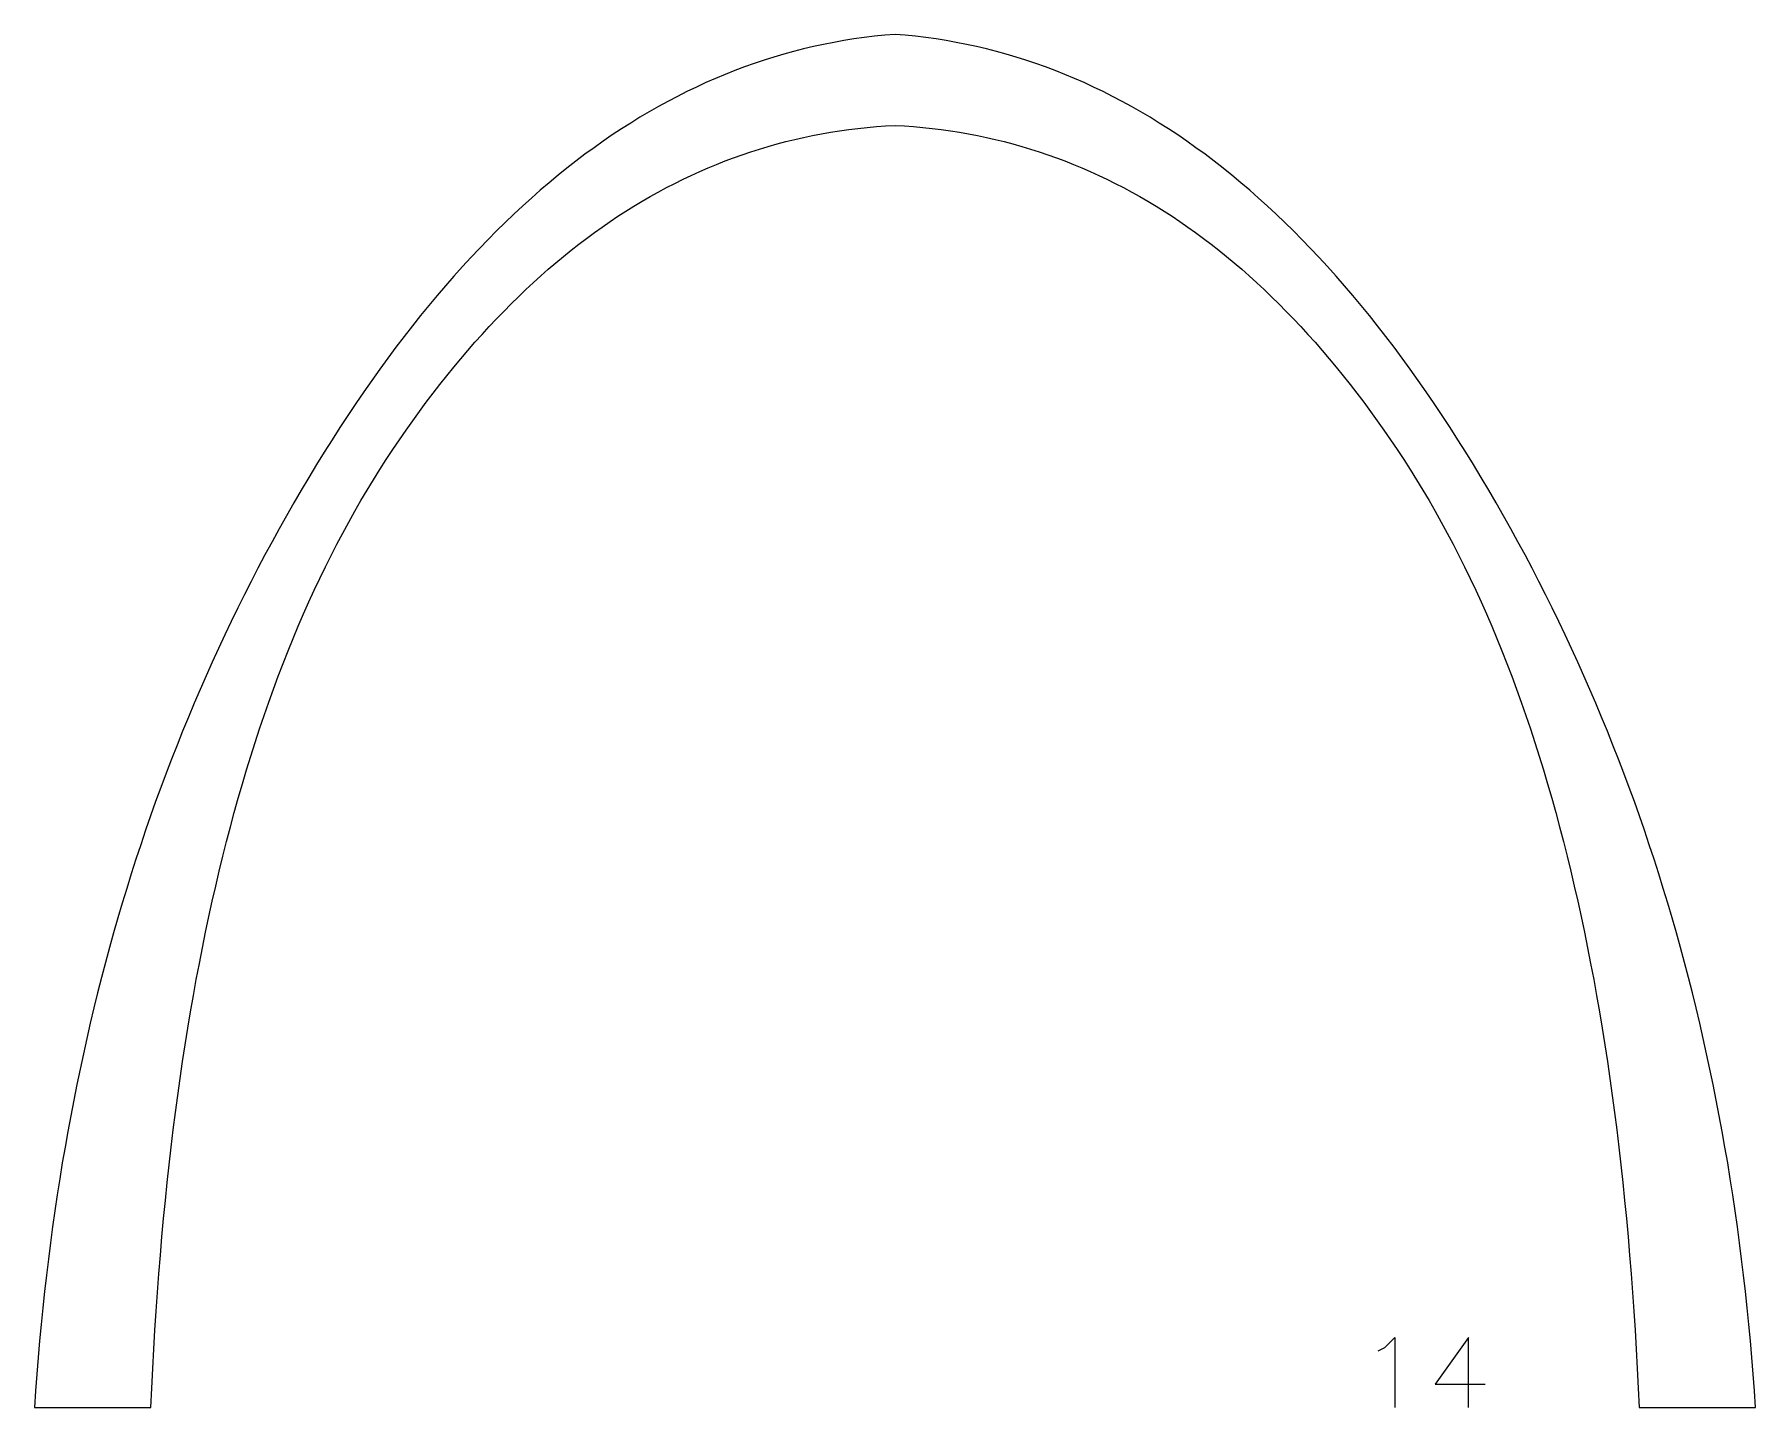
# Model space of a CAD drawing. Extents: x 0 to 8043, y -128 to 1090.
# Drawn here: x 1542 to 1748.9, y 3.8 to 168.9 of the extents above; entities that cross this region are included whole.
import ezdxf

# ---------------------------------------------------------------- set-up
doc = ezdxf.new("R2010")
doc.units = 0
doc.header["$MEASUREMENT"] = 0
doc.layers.get('0').update_dxf_attribs({"linetype": 'CONTINUOUS', "lineweight": 9})

msp = doc.modelspace()

# ---------------------------------------------------------------- linework, layer by layer
msp.add_lwpolyline([(1555.99955, 3.80613), (1556.10345, 6.15991), (1556.21808, 8.49551), (1556.34345, 10.81293), (1556.47954, 13.11217), (1556.62637, 15.39324), (1556.78393, 17.65613), (1556.95222, 19.90084), (1557.13124, 22.12737), (1557.32099, 24.33573), (1557.52147, 26.52591), (1557.73269, 28.69791), (1557.95464, 30.85174), (1558.18732, 32.98739), (1558.43073, 35.10486), (1558.68487, 37.20416), (1558.94974, 39.28527), (1559.22535, 41.34821), (1559.51169, 43.39298), (1559.80876, 45.41956), (1560.11656, 47.42797), (1560.43509, 49.4182), (1560.76435, 51.39026), (1561.10435, 53.34413), (1561.45507, 55.27983), (1561.81653, 57.19736), (1562.18872, 59.0967), (1562.57164, 60.97787), (1562.96529, 62.84086), (1563.36968, 64.68568), (1563.7848, 66.51231), (1564.21064, 68.32077), (1564.64722, 70.11106), (1565.09453, 71.88316), (1565.55258, 73.63709), (1566.02135, 75.37284), (1566.50086, 77.09041), (1566.99109, 78.78981), (1567.49206, 80.47103), (1568.00376, 82.13407), (1568.5262, 83.77894), (1569.05936, 85.40563), (1569.60325, 87.01414), (1570.15788, 88.60447), (1570.72324, 90.17663), (1571.29933, 91.73061), (1571.88615, 93.26641), (1572.4837, 94.78403), (1573.09199, 96.28348), (1573.71101, 97.76475), (1574.34075, 99.22784), (1574.98123, 100.67276), (1575.63245, 102.0995), (1576.29439, 103.50806), (1576.96706, 104.89844), (1577.65047, 106.27065), (1578.34461, 107.62468), (1579.04948, 108.96053), (1579.76508, 110.27821), (1580.49141, 111.57771), (1581.22847, 112.85903), (1581.97627, 114.12217), (1582.7348, 115.36714), (1583.50405, 116.59393), (1584.28404, 117.80254), (1585.07206, 118.99313), (1585.86538, 120.16585), (1586.66402, 121.3207), (1587.46797, 122.45768), (1588.27724, 123.57679), (1589.09182, 124.67803), (1589.91171, 125.7614), (1590.73691, 126.82691), (1591.56743, 127.87454), (1592.40326, 128.9043), (1593.24441, 129.9162), (1594.09086, 130.91022), (1594.94264, 131.88637), (1595.79972, 132.84466), (1596.66212, 133.78508), (1597.52983, 134.70762), (1598.40285, 135.6123), (1599.28119, 136.49911), (1600.16484, 137.36805), (1601.05381, 138.21912), (1601.94808, 139.05231), (1602.84767, 139.86764), (1603.75258, 140.66511), (1604.6628, 141.4447), (1605.57833, 142.20642), (1606.49917, 142.95027), (1607.42533, 143.67625), (1608.3568, 144.38437), (1609.29358, 145.07461), (1610.23568, 145.74699), (1611.18309, 146.40149), (1612.13581, 147.03813), (1613.09385, 147.65689), (1614.0572, 148.25779), (1615.02586, 148.84082), (1615.99984, 149.40597), (1616.97913, 149.95326), (1617.96373, 150.48268), (1618.95365, 150.99423), (1619.94887, 151.48791), (1620.94942, 151.96372), (1621.95527, 152.42166), (1622.96644, 152.86174), (1623.98293, 153.28394), (1625.00472, 153.68827), (1626.03183, 154.07474), (1627.06425, 154.44333), (1628.10199, 154.79405), (1629.14504, 155.12691), (1630.1934, 155.4419), (1631.24707, 155.73901), (1632.30606, 156.01826), (1633.37037, 156.27964), (1634.43998, 156.52314), (1635.51491, 156.74878), (1636.59515, 156.95655), (1637.68071, 157.14645), (1638.77157, 157.31848), (1639.86776, 157.47264), (1640.96925, 157.60893), (1642.07606, 157.72736), (1643.18818, 157.82791), (1644.30562, 157.91059), (1645.42844, 157.97541), (1646.55126, 157.91059), (1647.66869, 157.82791), (1648.78081, 157.72736), (1649.88762, 157.60893), (1650.98911, 157.47264), (1652.0853, 157.31848), (1653.17616, 157.14645), (1654.26172, 156.95655), (1655.34196, 156.74878), (1656.41689, 156.52314), (1657.4865, 156.27964), (1658.55081, 156.01826), (1659.6098, 155.73901), (1660.66347, 155.4419), (1661.71183, 155.12691), (1662.75488, 154.79405), (1663.79262, 154.44333), (1664.82504, 154.07474), (1665.85215, 153.68827), (1666.87395, 153.28394), (1667.89043, 152.86174), (1668.9016, 152.42166), (1669.90745, 151.96372), (1670.908, 151.48791), (1671.90323, 150.99423), (1672.89314, 150.48268), (1673.87774, 149.95326), (1674.85703, 149.40597), (1675.83101, 148.84082), (1676.79967, 148.25779), (1677.76302, 147.65689), (1678.72106, 147.03813), (1679.67378, 146.40149), (1680.62119, 145.74699), (1681.56329, 145.07461), (1682.50007, 144.38437), (1683.43154, 143.67625), (1684.3577, 142.95027), (1685.27855, 142.20642), (1686.19408, 141.4447), (1687.10429, 140.66511), (1688.0092, 139.86764), (1688.90879, 139.05231), (1689.80306, 138.21912), (1690.69203, 137.36805), (1691.57568, 136.49911), (1692.45402, 135.6123), (1693.32704, 134.70762), (1694.19475, 133.78508), (1695.05715, 132.84466), (1695.91423, 131.88637), (1696.76601, 130.91022), (1697.61246, 129.9162), (1698.45361, 128.9043), (1699.28944, 127.87454), (1700.11996, 126.82691), (1700.94516, 125.7614), (1701.76505, 124.67803), (1702.57963, 123.57679), (1703.3889, 122.45768), (1704.19285, 121.3207), (1704.99149, 120.16585), (1705.78481, 118.99313), (1706.57283, 117.80254), (1707.35282, 116.59393), (1708.12208, 115.36714), (1708.8806, 114.12217), (1709.6284, 112.85903), (1710.36546, 111.57771), (1711.09179, 110.27821), (1711.8074, 108.96053), (1712.51226, 107.62468), (1713.2064, 106.27065), (1713.88981, 104.89844), (1714.56248, 103.50806), (1715.22443, 102.0995), (1715.87564, 100.67276), (1716.51612, 99.22784), (1717.14586, 97.76475), (1717.76488, 96.28348), (1718.37317, 94.78403), (1718.97072, 93.26641), (1719.55754, 91.73061), (1720.13363, 90.17663), (1720.69899, 88.60447), (1721.25362, 87.01414), (1721.79751, 85.40563), (1722.33068, 83.77894), (1722.85311, 82.13407), (1723.36481, 80.47103), (1723.86578, 78.78981), (1724.35601, 77.09041), (1724.83552, 75.37284), (1725.30429, 73.63709), (1725.76234, 71.88316), (1726.20965, 70.11106), (1726.64623, 68.32077), (1727.07207, 66.51231), (1727.48719, 64.68568), (1727.89158, 62.84086), (1728.28523, 60.97787), (1728.66815, 59.0967), (1729.04034, 57.19736), (1729.4018, 55.27983), (1729.75252, 53.34413), (1730.09252, 51.39026), (1730.42178, 49.4182), (1730.74032, 47.42797), (1731.04812, 45.41956), (1731.34518, 43.39298), (1731.63152, 41.34821), (1731.90713, 39.28527), (1732.172, 37.20416), (1732.42614, 35.10486), (1732.66955, 32.98739), (1732.90223, 30.85174), (1733.12418, 28.69791), (1733.3354, 26.52591), (1733.53588, 24.33573), (1733.72563, 22.12737), (1733.90465, 19.90084), (1734.07294, 17.65613), (1734.2305, 15.39324), (1734.37733, 13.11217), (1734.51342, 10.81293), (1734.63879, 8.49551), (1734.75342, 6.15991), (1734.85732, 3.80613), (1748.86087, 3.80626), (1748.72483, 5.82142), (1748.57628, 7.82883), (1748.41524, 9.82851), (1748.24169, 11.82046), (1748.05563, 13.80466), (1747.85708, 15.78113), (1747.64602, 17.74986), (1747.42247, 19.71085), (1747.18641, 21.66411), (1746.93784, 23.60962), (1746.67678, 25.5474), (1746.40321, 27.47745), (1746.11715, 29.39975), (1745.81857, 31.31432), (1745.5075, 33.22115), (1745.18393, 35.12024), (1744.84785, 37.0116), (1744.49927, 38.89521), (1744.13819, 40.77109), (1743.76461, 42.63924), (1743.37853, 44.49964), (1742.97994, 46.35231), (1742.56885, 48.19724), (1742.14526, 50.03443), (1741.70917, 51.86389), (1741.26057, 53.6856), (1740.79947, 55.49958), (1740.32588, 57.30583), (1739.83978, 59.10433), (1739.34117, 60.8951), (1738.83007, 62.67813), (1738.30646, 64.45342), (1737.77035, 66.22098), (1737.22174, 67.98079), (1736.66063, 69.73288), (1736.08701, 71.47722), (1735.50089, 73.21382), (1734.90228, 74.94269), (1734.29115, 76.66382), (1733.66753, 78.37721), (1733.03141, 80.08287), (1732.38278, 81.78079), (1731.72165, 83.47097), (1731.04802, 85.15341), (1730.36188, 86.82811), (1729.66325, 88.49508), (1728.95211, 90.15431), (1728.22847, 91.8058), (1727.49233, 93.44956), (1726.74368, 95.08558), (1725.98254, 96.71386), (1725.20889, 98.3344), (1724.42274, 99.9472), (1723.62409, 101.55227), (1722.81294, 103.1496), (1721.98928, 104.73919), (1721.15312, 106.32105), (1720.30446, 107.89517), (1719.4433, 109.46155), (1718.56964, 111.02019), (1717.68347, 112.57109), (1716.7848, 114.11426), (1715.87363, 115.64969), (1714.94996, 117.17739), (1714.01759, 118.69003), (1713.08034, 120.18032), (1712.1382, 121.64824), (1711.19117, 123.0938), (1710.23926, 124.51701), (1709.28247, 125.91785), (1708.32078, 127.29633), (1707.35422, 128.65246), (1706.38276, 129.98622), (1705.40642, 131.29762), (1704.42519, 132.58666), (1703.43908, 133.85334), (1702.44808, 135.09766), (1701.4522, 136.31962), (1700.45143, 137.51922), (1699.44577, 138.69646), (1698.43523, 139.85134), (1697.4198, 140.98386), (1696.39949, 142.09402), (1695.37429, 143.18182), (1694.3442, 144.24726), (1693.30923, 145.29033), (1692.26937, 146.31105), (1691.22463, 147.30941), (1690.175, 148.2854), (1689.12049, 149.23904), (1688.06109, 150.17031), (1686.9968, 151.07923), (1685.92762, 151.96578), (1684.85357, 152.82998), (1683.77462, 153.67181), (1682.69079, 154.49129), (1681.60207, 155.2884), (1680.50847, 156.06315), (1679.40998, 156.81554), (1678.30661, 157.54558), (1677.19835, 158.25325), (1676.0852, 158.93856), (1674.96717, 159.60151), (1673.84425, 160.2421), (1672.71645, 160.86033), (1671.58376, 161.4562), (1670.44618, 162.02971), (1669.30372, 162.58086), (1668.15637, 163.10965), (1667.00414, 163.61608), (1665.84702, 164.10014), (1664.68501, 164.56185), (1663.51812, 165.0012), (1662.34634, 165.41818), (1661.16968, 165.81281), (1659.98813, 166.18508), (1658.80169, 166.53498), (1657.61037, 166.86253), (1656.41417, 167.16771), (1655.21307, 167.45054), (1654.00709, 167.711), (1652.79623, 167.94911), (1651.58048, 168.16485), (1650.35984, 168.35823), (1649.13432, 168.52925), (1647.90391, 168.67792), (1646.66862, 168.80422), (1645.42844, 168.90816), (1644.18825, 168.80422), (1642.95296, 168.67792), (1641.72255, 168.52925), (1640.49703, 168.35823), (1639.27639, 168.16485), (1638.06064, 167.94911), (1636.84978, 167.711), (1635.6438, 167.45054), (1634.4427, 167.16771), (1633.2465, 166.86253), (1632.05518, 166.53498), (1630.86874, 166.18508), (1629.68719, 165.81281), (1628.51053, 165.41818), (1627.33875, 165.0012), (1626.17186, 164.56185), (1625.00985, 164.10014), (1623.85273, 163.61608), (1622.7005, 163.10965), (1621.55315, 162.58086), (1620.41069, 162.02971), (1619.27311, 161.4562), (1618.14042, 160.86033), (1617.01262, 160.2421), (1615.8897, 159.60151), (1614.77167, 158.93856), (1613.65852, 158.25325), (1612.55026, 157.54558), (1611.44689, 156.81554), (1610.3484, 156.06315), (1609.2548, 155.2884), (1608.16608, 154.49129), (1607.08225, 153.67181), (1606.0033, 152.82998), (1604.92925, 151.96578), (1603.86007, 151.07923), (1602.79579, 150.17031), (1601.73638, 149.23904), (1600.68187, 148.2854), (1599.63224, 147.30941), (1598.5875, 146.31105), (1597.54764, 145.29033), (1596.51267, 144.24726), (1595.48258, 143.18182), (1594.45738, 142.09402), (1593.43707, 140.98386), (1592.42164, 139.85134), (1591.4111, 138.69646), (1590.40544, 137.51922), (1589.40467, 136.31962), (1588.40879, 135.09766), (1587.41779, 133.85334), (1586.43168, 132.58666), (1585.45045, 131.29762), (1584.47411, 129.98622), (1583.50266, 128.65246), (1582.53609, 127.29633), (1581.5744, 125.91785), (1580.61761, 124.51701), (1579.6657, 123.0938), (1578.71867, 121.64824), (1577.77653, 120.18032), (1576.83928, 118.69003), (1575.90691, 117.17739), (1574.98324, 115.64969), (1574.07207, 114.11426), (1573.1734, 112.57109), (1572.28724, 111.02019), (1571.41357, 109.46155), (1570.55241, 107.89517), (1569.70375, 106.32105), (1568.86759, 104.73919), (1568.04393, 103.1496), (1567.23278, 101.55227), (1566.43413, 99.9472), (1565.64798, 98.3344), (1564.87433, 96.71386), (1564.11319, 95.08558), (1563.36454, 93.44956), (1562.6284, 91.8058), (1561.90476, 90.15431), (1561.19362, 88.49508), (1560.49499, 86.82811), (1559.80885, 85.15341), (1559.13522, 83.47097), (1558.47409, 81.78079), (1557.82547, 80.08287), (1557.18934, 78.37721), (1556.56572, 76.66382), (1555.9546, 74.94269), (1555.35598, 73.21382), (1554.76986, 71.47722), (1554.19624, 69.73288), (1553.63513, 67.98079), (1553.08652, 66.22098), (1552.55041, 64.45342), (1552.0268, 62.67813), (1551.5157, 60.8951), (1551.0171, 59.10433), (1550.53099, 57.30583), (1550.0574, 55.49958), (1549.5963, 53.6856), (1549.1477, 51.86389), (1548.71161, 50.03443), (1548.28802, 48.19724), (1547.87693, 46.35231), (1547.47835, 44.49964), (1547.09226, 42.63924), (1546.71868, 40.77109), (1546.3576, 38.89521), (1546.00902, 37.0116), (1545.67294, 35.12024), (1545.34937, 33.22115), (1545.0383, 31.31432), (1544.73973, 29.39975), (1544.45366, 27.47745), (1544.18009, 25.5474), (1543.91903, 23.60962), (1543.67046, 21.66411), (1543.4344, 19.71085), (1543.21085, 17.74986), (1542.99979, 15.78113), (1542.80124, 13.80466), (1542.61518, 11.82046), (1542.44163, 9.82851), (1542.28059, 7.82883), (1542.13204, 5.82142), (1541.996, 3.80626)], close=True)
for points in [[(1703.50915, 10.63823), (1704.31293, 11.04012), (1705.51859, 12.24578), (1705.51859, 3.80613)], [(1714.36013, 3.80613), (1714.36013, 12.24578), (1710.34125, 6.61935), (1716.36957, 6.61935)]]:
    msp.add_lwpolyline(points)

doc.saveas('drawing.dxf')
